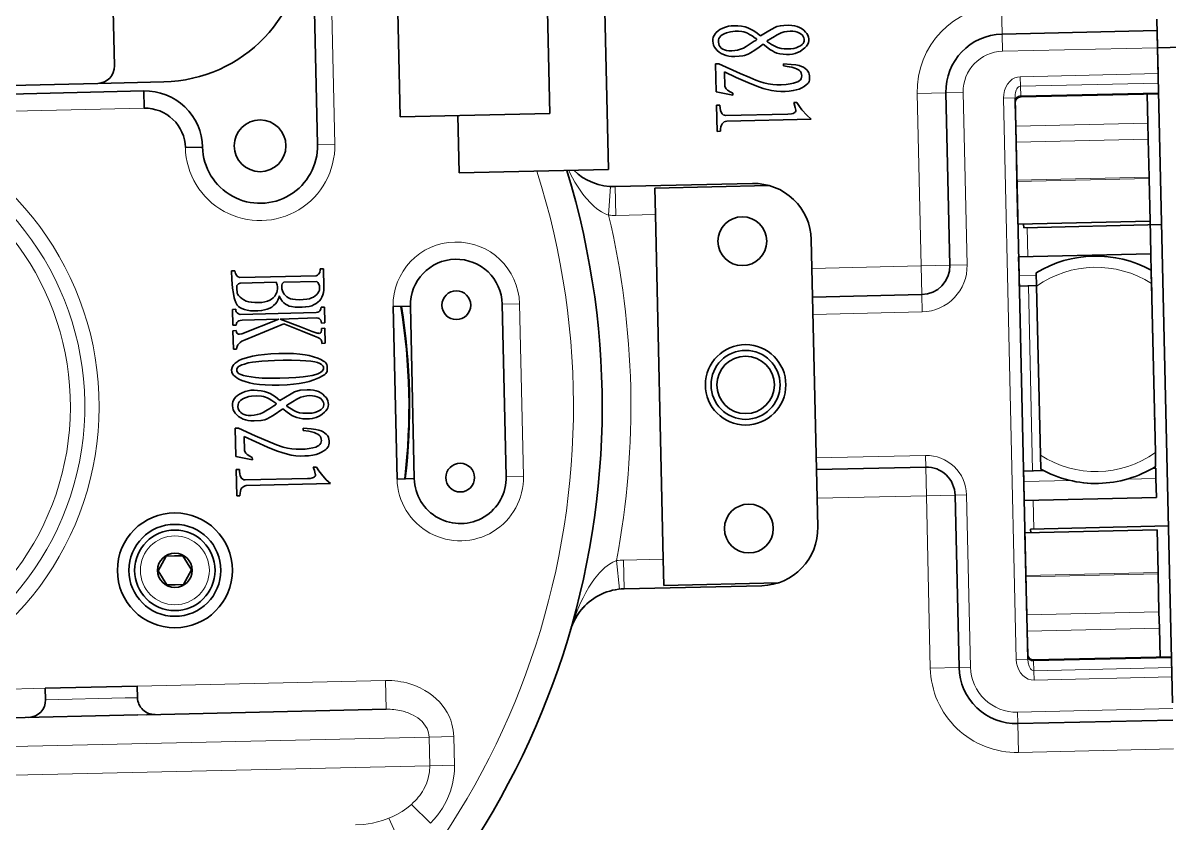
# Model space of a CAD drawing. Header units: inches. Extents: x 185496 to 352137, y 107182 to 179410.
# Drawn here: x 235864.2 to 236063.6, y 166634 to 166773.2 of the extents above; entities that cross this region are included whole.
import ezdxf

# ---------------------------------------------------------------- set-up
doc = ezdxf.new("R2010")
doc.units = ezdxf.units.IN
doc.header["$MEASUREMENT"] = 0
doc.linetypes.add('DASH', pattern=[0.35, 0.25, -0.1])

# ---------------------------------------------------------------- blocks, each defined once
blk = doc.blocks.new('机器人')
at = {"color": 7, "lineweight": 35, "ltscale": 0.25}
for p, q in [((-1813.54, 847.52), (-1813.54, 837.52)), ((-1804.54, 715.52), (-1794.54, 715.52))]:
    blk.add_line(p, q, dxfattribs=at)
at = {"color": 7, "lineweight": 35, "ltscale": 0.125}
blk.add_line((-1813.54, 837.52), (-1818.54, 837.52), dxfattribs=at)
at = {"color": 7, "lineweight": 35, "ltscale": 0.075}
for p, q in [((-1813.54, 837.52), (-1816.54, 837.52)), ((-1772.65, 812.52), (-1772.65, 815.52)), ((-1771.54, 706.52), (-1771.54, 703.52)), ((-1741.54, 706.52), (-1741.54, 703.52)), ((-1800.04, 671.02), (-1800.04, 668.02)), ((-1807.04, 661.02), (-1810.04, 661.02))]:
    blk.add_line(p, q, dxfattribs=at)
at = {"color": 7, "lineweight": 35}
for p, q in [((-1816.54, 837.52), (-1816.54, 810.52)), ((-1813.54, 837.52), (-1699.54, 837.52)), ((-1805.54, 813.52), (-1805.54, 837.52)), ((-1782.77, 813.52), (-1782.77, 837.52)), ((-1730.32, 837.52), (-1730.32, 813.52)), ((-1707.55, 813.52), (-1707.55, 837.52)), ((-1696.54, 837.52), (-1696.54, 810.52)), ((-1783.39, 812.52), (-1783.39, 835.52)), ((-1777.73, 812.52), (-1777.73, 835.52)), ((-1772.53, 835.52), (-1743.14, 835.52)), ((-1735.35, 835.52), (-1735.35, 812.52)), ((-1729.7, 835.52), (-1729.7, 812.52)), ((-1743.14, 815.52), (-1772.53, 815.52)), ((-1805.39, 812.52), (-1714.84, 812.52)), ((-1776.54, 800.52), (-1806.54, 800.52)), ((-1706.54, 800.52), (-1736.54, 800.52)), ((-1781.54, 776.52), (-1731.54, 776.52)), ((-1791.54, 766.52), (-1791.54, 742.61)), ((-1721.54, 766.52), (-1721.54, 742.61)), ((-1786.54, 749.52), (-1726.54, 749.52)), ((-1901.54, 741.52), (-1794.54, 741.52)), ((-1901.54, 731.52), (-1804.54, 731.52)), ((-1741.54, 722.52), (-1771.54, 722.52)), ((-1771.54, 706.52), (-1741.54, 706.52)), ((-1888.54, 705.52), (-1804.54, 705.52)), ((-1741.54, 703.52), (-1771.54, 703.52)), ((-1701.54, 700.74), (-1701.54, 659.07)), ((-1881.54, 691.02), (-1800.04, 691.02)), ((-1810.04, 661.02), (-1810.04, 560.52)), ((-1701.54, 657.53), (-1701.54, 551.02)), ((-1835.04, 656.02), (-1814.54, 656.02)), ((-1811.54, 560.52), (-1811.54, 653.02))]:
    blk.add_line(p, q, dxfattribs=at)
at = {"color": 7, "lineweight": 35, "ltscale": 0.112296}
blk.add_line((-1809.05, 837.52), (-1813.54, 837.52), dxfattribs=at)
at = {"color": 7, "lineweight": 13}
for p, q in [((-1813.54, 837.52), (-1813.54, 810.52)), ((-1809.05, 813.52), (-1809.05, 837.52)), ((-1807.41, 837.52), (-1807.41, 813.52)), ((-1805.72, 813.52), (-1805.72, 837.52)), ((-1707.37, 837.52), (-1707.37, 813.52)), ((-1705.67, 813.52), (-1705.67, 837.52)), ((-1704.04, 837.52), (-1704.04, 813.52)), ((-1698.54, 810.52), (-1698.54, 837.52)), ((-1691.54, 810.52), (-1691.54, 837.52)), ((-1800.47, 812.52), (-1800.47, 835.52)), ((-1797.69, 835.52), (-1797.69, 812.52)), ((-1791.07, 812.52), (-1791.07, 835.52)), ((-1790.83, 835.52), (-1790.83, 812.52)), ((-1722.26, 812.52), (-1722.26, 835.52)), ((-1722.02, 835.52), (-1722.02, 812.52)), ((-1715.4, 812.52), (-1715.4, 835.52)), ((-1712.61, 835.52), (-1712.61, 812.52)), ((-1772.65, 814.1), (-1740.44, 814.1)), ((-1707.7, 810.52), (-1805.39, 810.52)), ((-1806.54, 803.52), (-1776.54, 803.52)), ((-1736.54, 802.52), (-1706.54, 802.52)), ((-1806.54, 795.52), (-1776.54, 795.52)), ((-1736.54, 795.52), (-1706.54, 795.52)), ((-1741.54, 725.52), (-1771.54, 725.52)), ((-1696.54, 554.32), (-1696.54, 708.08)), ((-1691.54, 551.02), (-1691.54, 708.08)), ((-1706.54, 657.52), (-1706.54, 700.74)), ((-1800.04, 694.02), (-1852.95, 694.02)), ((-1807.04, 613.87), (-1807.04, 661.02))]:
    blk.add_line(p, q, dxfattribs=at)
at = {"color": 7, "lineweight": 35, "ltscale": 0.12655}
for p, q in [((-1805.54, 835.52), (-1800.47, 835.52)), ((-1707.55, 835.52), (-1712.61, 835.52))]:
    blk.add_line(p, q, dxfattribs=at)
at = {"color": 7, "lineweight": 35, "ltscale": 0.069635}
for p, q in [((-1797.69, 835.52), (-1800.47, 835.52)), ((-1715.4, 835.52), (-1712.61, 835.52)), ((-1797.69, 812.52), (-1800.47, 812.52)), ((-1715.4, 812.52), (-1712.61, 812.52))]:
    blk.add_line(p, q, dxfattribs=at)
at = {"color": 7, "lineweight": 35, "ltscale": 0.165549}
for p, q in [((-1791.07, 835.52), (-1797.69, 835.52)), ((-1722.02, 835.52), (-1715.4, 835.52)), ((-1791.07, 812.52), (-1797.69, 812.52)), ((-1722.02, 812.52), (-1715.4, 812.52))]:
    blk.add_line(p, q, dxfattribs=at)
at = {"color": 7, "lineweight": 35, "ltscale": 0.006027}
for p, q in [((-1790.83, 835.52), (-1791.07, 835.52)), ((-1722.26, 835.52), (-1722.02, 835.52)), ((-1790.83, 812.52), (-1791.07, 812.52)), ((-1722.26, 812.52), (-1722.02, 812.52))]:
    blk.add_line(p, q, dxfattribs=at)
at = {"color": 7, "lineweight": 35, "ltscale": 0.18588}
for p, q in [((-1783.39, 835.52), (-1790.83, 835.52)), ((-1729.7, 835.52), (-1722.26, 835.52)), ((-1783.39, 812.52), (-1790.83, 812.52)), ((-1729.7, 812.52), (-1722.26, 812.52))]:
    blk.add_line(p, q, dxfattribs=at)
at = {"color": 7, "lineweight": 35, "ltscale": 0.148016}
blk.add_line((-1777.73, 835.52), (-1783.65, 835.52), dxfattribs=at)
at = {"color": 7, "lineweight": 35, "ltscale": 0.081982}
for p, q in [((-1774.45, 835.52), (-1777.73, 835.52)), ((-1738.63, 835.52), (-1735.35, 835.52)), ((-1774.45, 812.52), (-1777.73, 812.52)), ((-1738.63, 812.52), (-1735.35, 812.52))]:
    blk.add_line(p, q, dxfattribs=at)
at = {"color": 7, "lineweight": 35, "ltscale": 0.058194}
for p, q in [((-1774.86, 835.52), (-1772.53, 835.52)), ((-1772.53, 815.52), (-1774.86, 815.52))]:
    blk.add_line(p, q, dxfattribs=at)
at = {"color": 7, "lineweight": 35, "ltscale": 0.010281}
for p, q in [((-1774.04, 835.52), (-1774.45, 835.52)), ((-1739.05, 835.52), (-1738.63, 835.52)), ((-1774.04, 812.52), (-1774.45, 812.52)), ((-1739.05, 812.52), (-1738.63, 812.52))]:
    blk.add_line(p, q, dxfattribs=at)
at = {"color": 7, "lineweight": 35, "ltscale": 0.034818}
for p, q in [((-1772.65, 835.52), (-1774.04, 835.52)), ((-1740.44, 835.52), (-1739.05, 835.52)), ((-1772.65, 812.52), (-1774.04, 812.52)), ((-1740.44, 812.52), (-1739.05, 812.52))]:
    blk.add_line(p, q, dxfattribs=at)
at = {"color": 7, "lineweight": 35, "ltscale": 0.035178}
blk.add_line((-1772.65, 835.52), (-1771.24, 835.52), dxfattribs=at)
at = {"color": 7, "lineweight": 35, "ltscale": 0.022607}
blk.add_line((-1770.34, 835.52), (-1771.24, 835.52), dxfattribs=at)
at = {"color": 7, "lineweight": 35, "ltscale": 0.003229}
blk.add_line((-1764.04, 835.52), (-1763.91, 835.52), dxfattribs=at)
at = {"color": 7, "lineweight": 35, "ltscale": 0.003226}
blk.add_line((-1749.05, 835.52), (-1748.92, 835.52), dxfattribs=at)
at = {"color": 7, "lineweight": 35, "ltscale": 0.060031}
for p, q in [((-1743.14, 835.52), (-1740.74, 835.52)), ((-1740.74, 815.52), (-1743.14, 815.52))]:
    blk.add_line(p, q, dxfattribs=at)
at = {"color": 7, "lineweight": 35, "ltscale": 0.000570679}
for p, q in [((-1740.74, 835.52), (-1740.71, 835.52)), ((-1740.74, 815.52), (-1740.71, 815.52))]:
    blk.add_line(p, q, dxfattribs=at)
at = {"color": 7, "lineweight": 35, "ltscale": 3.66211e-05}
for p, q in [((-1740.71, 835.52), (-1740.71, 835.52)), ((-1740.71, 815.52), (-1740.71, 815.52))]:
    blk.add_line(p, q, dxfattribs=at)
at = {"color": 7, "lineweight": 35, "ltscale": 0.012074}
blk.add_line((-1740.44, 835.52), (-1740.44, 835.04), dxfattribs=at)
at = {"color": 7, "lineweight": 13, "ltscale": 0.125613}
blk.add_line((-1738.63, 835.52), (-1738.63, 830.5), dxfattribs=at)
at = {"color": 7, "lineweight": 13, "ltscale": 0.200612}
blk.add_line((-1738.63, 820.55), (-1738.63, 812.52), dxfattribs=at)
at = {"color": 7, "lineweight": 35, "ltscale": 0.087073}
blk.add_line((-1740.44, 816), (-1740.44, 812.52), dxfattribs=at)
at = {"color": 7, "lineweight": 13, "ltscale": 0.125967}
blk.add_line((-1782.77, 814.1), (-1777.73, 814.1), dxfattribs=at)
at = {"color": 7, "lineweight": 13, "ltscale": 0.075}
for p, q in [((-1774.45, 812.52), (-1774.45, 815.52)), ((-1813.54, 810.52), (-1816.54, 810.52)), ((-1806.54, 800.52), (-1806.54, 803.52)), ((-1776.54, 800.52), (-1776.54, 803.52)), ((-1771.54, 795.52), (-1768.54, 795.52)), ((-1771.54, 722.52), (-1771.54, 725.52)), ((-1741.54, 722.52), (-1741.54, 725.52)), ((-1800.04, 691.02), (-1800.04, 694.02))]:
    blk.add_line(p, q, dxfattribs=at)
at = {"color": 7, "lineweight": 13, "ltscale": 0.125964}
blk.add_line((-1735.35, 814.1), (-1730.32, 814.1), dxfattribs=at)
at = {"color": 7, "lineweight": 13, "ltscale": 0.040958}
for p, q in [((-1807.41, 813.52), (-1809.05, 813.52)), ((-1705.67, 813.52), (-1704.04, 813.52))]:
    blk.add_line(p, q, dxfattribs=at)
at = {"color": 7, "lineweight": 13, "ltscale": 0.042429}
for p, q in [((-1807.41, 813.52), (-1805.72, 813.52)), ((-1707.37, 813.52), (-1705.67, 813.52))]:
    blk.add_line(p, q, dxfattribs=at)
at = {"color": 7, "lineweight": 13, "ltscale": 0.004523}
for p, q in [((-1805.54, 813.52), (-1805.72, 813.52)), ((-1707.37, 813.52), (-1707.55, 813.52))]:
    blk.add_line(p, q, dxfattribs=at)
at = {"color": 7, "lineweight": 13, "ltscale": 0.05}
for p, q in [((-1805.39, 810.52), (-1805.39, 812.52)), ((-1707.7, 812.52), (-1707.7, 810.52)), ((-1698.54, 810.52), (-1696.54, 810.52)), ((-1736.54, 802.52), (-1736.54, 800.52)), ((-1706.54, 802.52), (-1706.54, 800.52)), ((-1741.54, 795.52), (-1743.54, 795.52))]:
    blk.add_line(p, q, dxfattribs=at)
at = {"color": 7, "lineweight": 35, "ltscale": 0.101584}
for p, q in [((-1804.54, 812.52), (-1800.47, 812.52)), ((-1708.55, 812.52), (-1712.61, 812.52))]:
    blk.add_line(p, q, dxfattribs=at)
at = {"color": 7, "lineweight": 35, "ltscale": 0.015457}
for p, q in [((-1783.39, 813.52), (-1782.77, 813.52)), ((-1730.32, 813.52), (-1729.7, 813.52))]:
    blk.add_line(p, q, dxfattribs=at)
at = {"color": 7, "lineweight": 35, "ltscale": 0.124988}
blk.add_line((-1712.7, 812.52), (-1707.7, 812.52), dxfattribs=at)
at = {"color": 7, "lineweight": 13, "ltscale": 0.125}
for p, q in [((-1821.54, 810.52), (-1816.54, 810.52)), ((-1696.54, 810.52), (-1691.54, 810.52)), ((-1806.54, 800.52), (-1806.54, 795.52)), ((-1776.54, 795.52), (-1776.54, 800.52)), ((-1736.54, 795.52), (-1736.54, 800.52)), ((-1706.54, 795.52), (-1706.54, 800.52)), ((-1776.54, 795.52), (-1771.54, 795.52)), ((-1736.54, 795.52), (-1741.54, 795.52)), ((-1786.6, 741.37), (-1791.58, 741.79)), ((-1786.54, 742.61), (-1791.54, 742.61)), ((-1726.54, 742.61), (-1721.54, 742.61)), ((-1726.49, 741.37), (-1721.51, 741.79)), ((-1696.54, 712.38), (-1691.54, 712.38)), ((-1696.54, 708.08), (-1691.54, 708.08)), ((-1701.54, 700.74), (-1706.54, 700.74))]:
    blk.add_line(p, q, dxfattribs=at)
at = {"color": 7, "lineweight": 13, "ltscale": 0.475002}
for p, q in [((-1776.54, 795.52), (-1776.54, 776.52)), ((-1768.54, 795.52), (-1768.54, 776.52)), ((-1736.54, 776.52), (-1736.54, 795.52)), ((-1706.54, 622.52), (-1706.54, 641.52))]:
    blk.add_line(p, q, dxfattribs=at)
at = {"color": 7, "lineweight": 35, "ltscale": 0.475}
blk.add_line((-1771.54, 776.52), (-1771.54, 795.52), dxfattribs=at)
at = {"color": 7, "lineweight": 13, "ltscale": 0.475}
blk.add_line((-1743.54, 776.52), (-1743.54, 795.52), dxfattribs=at)
at = {"color": 7, "lineweight": 35, "ltscale": 0.475002}
blk.add_line((-1741.54, 795.52), (-1741.54, 776.52), dxfattribs=at)
at = {"color": 7, "lineweight": 35, "ltscale": 0.366667}
for p, q in [((-1802.5, 776.95), (-1802.5, 762.28)), ((-1802.5, 776.95), (-1802.5, 762.28)), ((-1741, 691.95), (-1741, 677.28))]:
    blk.add_line(p, q, dxfattribs=at)
at = {"color": 7, "lineweight": 35, "ltscale": 0.014285}
for p, q in [((-1805.44, 774), (-1805.44, 774.57)), ((-1812.51, 760.57), (-1812.51, 761.14)), ((-1805.31, 760.57), (-1805.31, 761.14)), ((-1800.74, 761.14), (-1800.74, 760.57)), ((-1800.74, 761.14), (-1800.74, 760.57)), ((-1778.39, 691), (-1778.39, 691.57)), ((-1771.71, 691), (-1771.71, 691.57)), ((-1768.97, 691.57), (-1768.97, 691)), ((-1768.97, 691.57), (-1768.97, 691)), ((-1768.05, 691), (-1768.05, 691.57)), ((-1765.44, 691.57), (-1765.44, 691)), ((-1765.44, 691.57), (-1765.44, 691)), ((-1743.94, 689), (-1743.94, 689.57)), ((-1778.39, 675.57), (-1778.39, 676.14)), ((-1771.71, 675.57), (-1771.71, 676.14)), ((-1768.97, 676.14), (-1768.97, 675.57)), ((-1768.97, 676.14), (-1768.97, 675.57)), ((-1767.99, 675.57), (-1767.99, 676.14)), ((-1764.79, 676.14), (-1764.79, 675.57)), ((-1764.79, 676.14), (-1764.79, 675.57)), ((-1751.01, 675.57), (-1751.01, 676.14)), ((-1743.81, 675.57), (-1743.81, 676.14)), ((-1739.24, 676.14), (-1739.24, 675.57)), ((-1739.24, 676.14), (-1739.24, 675.57))]:
    blk.add_line(p, q, dxfattribs=at)
at = {"color": 7, "lineweight": 35, "ltscale": 0.009787}
for p, q in [((-1811.86, 772.38), (-1812.25, 772.38)), ((-1750.36, 687.38), (-1750.75, 687.38))]:
    blk.add_line(p, q, dxfattribs=at)
at = {"color": 7, "lineweight": 35, "ltscale": 0.271429}
for p, q in [((-1803.48, 762.09), (-1803.48, 772.95)), ((-1741.98, 677.09), (-1741.98, 687.95))]:
    blk.add_line(p, q, dxfattribs=at)
at = {"color": 7, "lineweight": 35, "ltscale": 0.496477}
for p, q in [((-1791.13, 769.38), (-1791.13, 749.52)), ((-1721.96, 749.52), (-1721.96, 769.38))]:
    blk.add_line(p, q, dxfattribs=at)
at = {"color": 7, "lineweight": 35, "ltscale": 0.063669}
for p, q in [((-1811.07, 762.09), (-1808.53, 762.09)), ((-1811.07, 762.09), (-1808.53, 762.09)), ((-1749.57, 677.09), (-1747.03, 677.09))]:
    blk.add_line(p, q, dxfattribs=at)
at = {"color": 7, "lineweight": 35, "ltscale": 0.073269}
for p, q in [((-1806.96, 763.43), (-1807.61, 760.57)), ((-1806.96, 763.43), (-1807.61, 760.57)), ((-1745.46, 678.43), (-1746.11, 675.57))]:
    blk.add_line(p, q, dxfattribs=at)
at = {"color": 7, "lineweight": 35, "ltscale": 0.00979}
for p, q in [((-1807.35, 763.43), (-1806.96, 763.43)), ((-1807.35, 763.43), (-1806.96, 763.43)), ((-1745.85, 678.43), (-1745.46, 678.43)), ((-1745.85, 678.43), (-1745.46, 678.43))]:
    blk.add_line(p, q, dxfattribs=at)
at = {"color": 7, "lineweight": 35, "ltscale": 0.1224}
for p, q in [((-1807.61, 760.57), (-1812.51, 760.57)), ((-1746.11, 675.57), (-1751.01, 675.57))]:
    blk.add_line(p, q, dxfattribs=at)
at = {"color": 7, "lineweight": 35, "ltscale": 0.1142}
for p, q in [((-1800.74, 760.57), (-1805.31, 760.57)), ((-1739.24, 675.57), (-1743.81, 675.57))]:
    blk.add_line(p, q, dxfattribs=at)
at = {"color": 7, "lineweight": 35, "ltscale": 0.114563}
for p, q in [((-1786.54, 749.52), (-1791.13, 749.52)), ((-1721.96, 749.52), (-1726.54, 749.52))]:
    blk.add_line(p, q, dxfattribs=at)
at = {"color": 7, "lineweight": 13, "ltscale": 0.172728}
for p, q in [((-1786.54, 749.52), (-1786.54, 742.61)), ((-1726.54, 742.61), (-1726.54, 749.52))]:
    blk.add_line(p, q, dxfattribs=at)
at = {"color": 7, "lineweight": 35, "ltscale": 0.325}
for p, q in [((-1794.54, 728.52), (-1794.54, 741.52)), ((-1804.54, 718.52), (-1804.54, 731.52)), ((-1794.54, 715.52), (-1794.54, 728.52)), ((-1804.54, 705.52), (-1804.54, 718.52))]:
    blk.add_line(p, q, dxfattribs=at)
at = {"color": 7, "lineweight": 35, "ltscale": 0.001017}
blk.add_line((-1714.58, 733.08), (-1714.54, 733.07), dxfattribs=at)
blk.add_line((-1714.58, 733.08), (-1714.54, 733.07), dxfattribs=at)
at = {"color": 7, "lineweight": 35, "ltscale": 0.00062353}
blk.add_line((-1714.57, 733.08), (-1714.54, 733.07), dxfattribs=at)
at = {"color": 7, "lineweight": 35, "ltscale": 0.000530866}
blk.add_line((-1714.54, 733.07), (-1714.56, 733.08), dxfattribs=at)
at = {"color": 7, "lineweight": 13, "ltscale": 0.10762}
for p, q in [((-1696.54, 708.08), (-1696.54, 712.38)), ((-1691.54, 708.08), (-1691.54, 712.38))]:
    blk.add_line(p, q, dxfattribs=at)
at = {"color": 7, "lineweight": 13, "ltscale": 0.115542}
blk.add_line((-1684.89, 704.75), (-1681.56, 707.96), dxfattribs=at)
at = {"color": 7, "lineweight": 13, "ltscale": 0.121716}
blk.add_line((-1682.58, 700.76), (-1678.1, 702.66), dxfattribs=at)
at = {"color": 7, "lineweight": 35, "ltscale": 0.07998}
blk.add_line((-1778.39, 691.57), (-1775.19, 691.57), dxfattribs=at)
at = {"color": 7, "lineweight": 35, "ltscale": 0.330952}
blk.add_line((-1777.22, 677), (-1777.22, 690.24), dxfattribs=at)
at = {"color": 7, "lineweight": 35, "ltscale": 0.142857}
blk.add_line((-1776.24, 690.33), (-1776.24, 684.62), dxfattribs=at)
at = {"color": 7, "lineweight": 35, "ltscale": 0.068518}
for p, q in [((-1771.71, 691.57), (-1768.97, 691.57)), ((-1768.97, 675.57), (-1771.71, 675.57))]:
    blk.add_line(p, q, dxfattribs=at)
at = {"color": 7, "lineweight": 35, "ltscale": 0.330951}
blk.add_line((-1770.8, 676.9), (-1770.8, 690.14), dxfattribs=at)
at = {"color": 7, "lineweight": 35, "ltscale": 0.157152}
blk.add_line((-1769.88, 690.14), (-1769.81, 683.85), dxfattribs=at)
at = {"color": 7, "lineweight": 35, "ltscale": 0.065256}
blk.add_line((-1768.05, 691.57), (-1765.44, 691.57), dxfattribs=at)
at = {"color": 7, "lineweight": 35, "ltscale": 0.181205}
blk.add_line((-1768.97, 684.43), (-1766.36, 677.66), dxfattribs=at)
at = {"color": 7, "lineweight": 35, "ltscale": 0.157143}
blk.add_line((-1776.24, 683.28), (-1776.24, 677), dxfattribs=at)
at = {"color": 7, "lineweight": 35, "ltscale": 0.159523}
blk.add_line((-1769.81, 683.57), (-1769.81, 677.19), dxfattribs=at)
blk.add_line((-1769.81, 683.57), (-1769.81, 677.19), dxfattribs=at)
at = {"color": 7, "lineweight": 35, "ltscale": 0.172776}
blk.add_line((-1767.4, 677.09), (-1769.81, 683.57), dxfattribs=at)
at = {"color": 7, "lineweight": 35, "ltscale": 0.079895}
blk.add_line((-1764.79, 675.57), (-1767.99, 675.57), dxfattribs=at)
at = {"color": 7, "lineweight": 35, "ltscale": 0.072169}
for p, q in [((-1726.54, 667.41), (-1729.04, 665.96)), ((-1724.04, 665.96), (-1726.54, 667.41)), ((-1729.04, 663.08), (-1726.54, 661.63)), ((-1726.54, 661.63), (-1724.04, 663.08))]:
    blk.add_line(p, q, dxfattribs=at)
at = {"color": 7, "lineweight": 35, "ltscale": 0.2875}
blk.add_line((-1811.54, 653.02), (-1811.54, 664.52), dxfattribs=at)
at = {"color": 7, "lineweight": 35, "ltscale": 0.036066}
for p, q in [((-1729.04, 665.96), (-1729.04, 664.52)), ((-1724.04, 664.52), (-1724.04, 665.96))]:
    blk.add_line(p, q, dxfattribs=at)
at = {"color": 7, "lineweight": 35, "ltscale": 0.036102}
for p, q in [((-1729.04, 664.52), (-1729.04, 663.08)), ((-1724.04, 663.08), (-1724.04, 664.52))]:
    blk.add_line(p, q, dxfattribs=at)
at = {"color": 7, "lineweight": 13, "ltscale": 0.038358}
blk.add_line((-1701.54, 657.53), (-1701.54, 659.07), dxfattribs=at)
at = {"color": 7, "lineweight": 35, "ltscale": 0.05}
for p, q in [((-1706.54, 657.52), (-1704.54, 657.52)), ((-1706.54, 641.52), (-1704.54, 641.52))]:
    blk.add_line(p, q, dxfattribs=at)
at = {"color": 7, "lineweight": 35, "ltscale": 0.4}
blk.add_line((-1706.54, 657.52), (-1706.54, 641.52), dxfattribs=at)
at = {"color": 7, "lineweight": 13, "ltscale": 0.026407}
blk.add_line((-1704.54, 656.46), (-1704.54, 657.52), dxfattribs=at)
at = {"color": 7, "lineweight": 13, "ltscale": 0.027896}
blk.add_line((-1704.54, 655.35), (-1704.54, 656.46), dxfattribs=at)
at = {"color": 7, "lineweight": 13, "ltscale": 0.345697}
blk.add_line((-1704.54, 641.52), (-1704.54, 655.35), dxfattribs=at)
at = {"color": 7, "lineweight": 13}
for points in [[(-1805.39, 810.52), (-1806.04, 810.57), (-1806.69, 810.72), (-1807.31, 810.97), (-1807.82, 811.28), (-1808.26, 811.66), (-1808.63, 812.12), (-1808.86, 812.57), (-1809, 813.04), (-1809.05, 813.52)], [(-1807.41, 813.52), (-1807.38, 813.35), (-1807.3, 813.18), (-1807.13, 813.01), (-1806.93, 812.87), (-1806.7, 812.76), (-1806.34, 812.64), (-1805.97, 812.56), (-1805.39, 812.52)], [(-1704.04, 813.52), (-1704.09, 813.01), (-1704.25, 812.51), (-1704.51, 812.05), (-1704.89, 811.6), (-1705.35, 811.22), (-1705.87, 810.92), (-1706.46, 810.7), (-1707.08, 810.56), (-1707.7, 810.52)], [(-1707.7, 812.52), (-1707.07, 812.57), (-1706.46, 812.73), (-1706.23, 812.83), (-1706.02, 812.96), (-1705.84, 813.12), (-1705.72, 813.32), (-1705.67, 813.52)], [(-1786.6, 741.37), (-1786.86, 740.75), (-1787.19, 740.14), (-1787.77, 739.34), (-1788.2, 738.84), (-1788.67, 738.36), (-1789.7, 737.47)], [(-1726.49, 741.37), (-1726.23, 740.75), (-1725.9, 740.14), (-1725.32, 739.34), (-1724.88, 738.84), (-1724.41, 738.36), (-1723.39, 737.47)], [(-1789.7, 737.47), (-1790.36, 736.97), (-1791.04, 736.51), (-1792.47, 735.64), (-1794, 734.85), (-1794.54, 734.6)], [(-1723.39, 737.47), (-1722.68, 736.94), (-1721.95, 736.44), (-1721.07, 735.9), (-1720.17, 735.4), (-1719.28, 734.95), (-1717.92, 734.32), (-1716.52, 733.76), (-1714.58, 733.08)], [(-1696.54, 712.38), (-1697.62, 712.31), (-1698.68, 712.11), (-1699.38, 711.9), (-1700.07, 711.64), (-1700.73, 711.31), (-1701.38, 710.93), (-1702.01, 710.49), (-1702.61, 710), (-1703.18, 709.46), (-1703.71, 708.87), (-1704.21, 708.22), (-1704.67, 707.54), (-1705.14, 706.7), (-1705.54, 705.82), (-1705.88, 704.92)], [(-1685.38, 710.84), (-1686.2, 711.24), (-1687.04, 711.58), (-1688.31, 711.97), (-1689.61, 712.24), (-1690.49, 712.34), (-1691.54, 712.38)], [(-1681.56, 707.96), (-1682.25, 708.63), (-1682.98, 709.26), (-1684.14, 710.11), (-1685.38, 710.84)], [(-1696.54, 708.08), (-1696.92, 708.05), (-1697.3, 707.99), (-1697.67, 707.89), (-1698.02, 707.75), (-1698.46, 707.52), (-1698.87, 707.23), (-1699.25, 706.91), (-1699.6, 706.56), (-1699.91, 706.18), (-1700.43, 705.37)], [(-1687.44, 706.92), (-1688.4, 707.41), (-1689.41, 707.77), (-1690.47, 708), (-1691.54, 708.08)], [(-1682.58, 700.76), (-1682.87, 701.47), (-1683.19, 702.17), (-1683.69, 703.08), (-1684.25, 703.94), (-1684.89, 704.75)], [(-1681.54, 694.9), (-1681.61, 696.39), (-1681.8, 697.88), (-1681.98, 698.75), (-1682.2, 699.62), (-1682.58, 700.76)]]:
    blk.add_lwpolyline(points, dxfattribs=at)
at = {"color": 7, "lineweight": 35}
for points in [[(-1815.73, 768.95), (-1815.08, 769.7), (-1814.78, 770.09), (-1814.51, 770.5), (-1814.31, 770.86), (-1814.13, 771.29), (-1813.99, 771.81), (-1813.9, 772.35), (-1813.85, 772.97), (-1813.84, 773.47), (-1813.88, 773.98), (-1813.98, 774.44), (-1814.13, 774.89), (-1814.33, 775.32), (-1814.59, 775.71), (-1814.94, 776.15), (-1815.21, 776.44), (-1815.58, 776.71), (-1815.84, 776.82), (-1816.14, 776.86), (-1816.45, 776.86), (-1816.79, 776.81), (-1817.12, 776.71), (-1817.41, 776.55), (-1817.67, 776.35), (-1817.99, 776.03), (-1818.28, 775.67), (-1818.51, 775.29), (-1818.68, 774.89), (-1818.81, 774.45), (-1818.89, 773.99), (-1818.93, 773.36), (-1818.91, 772.6), (-1818.86, 772), (-1818.74, 771.4), (-1818.59, 771.02), (-1818.03, 769.96), (-1817.17, 768.47)], [(-1816.41, 776.09), (-1816.66, 776.04), (-1816.9, 775.94), (-1817.13, 775.78), (-1817.32, 775.57), (-1817.52, 775.27), (-1817.68, 774.94), (-1817.81, 774.53), (-1817.87, 774.11), (-1817.89, 773.68), (-1817.86, 773.14), (-1817.78, 772.61), (-1817.64, 772.11), (-1817.32, 771.37), (-1816.86, 770.61), (-1816.58, 770.13), (-1816.48, 769.93), (-1816.34, 769.69), (-1816.29, 769.64), (-1816.26, 769.62), (-1816.2, 769.61), (-1816.19, 769.62)], [(-1816.19, 769.62), (-1816.16, 769.64), (-1816.1, 769.7), (-1816.01, 769.84), (-1815.65, 770.4), (-1815.34, 770.92), (-1815.1, 771.4), (-1814.93, 772.03), (-1814.86, 772.58), (-1814.82, 773.24), (-1814.83, 773.73), (-1814.88, 774.23), (-1814.99, 774.68), (-1815.16, 775.12), (-1815.32, 775.43), (-1815.51, 775.68), (-1815.69, 775.87), (-1815.89, 775.99), (-1816.11, 776.07), (-1816.41, 776.09)], [(-1811.07, 762.09), (-1810.06, 764.09), (-1809.11, 766.11), (-1808.43, 767.67), (-1808.03, 768.75), (-1807.63, 770.22), (-1807.5, 771.03), (-1807.43, 771.8), (-1807.42, 772.57), (-1807.45, 773.24), (-1807.54, 773.98), (-1807.64, 774.49), (-1807.78, 775), (-1807.98, 775.47), (-1808.23, 775.91), (-1808.46, 776.25), (-1808.71, 776.53), (-1808.85, 776.65), (-1809.06, 776.77), (-1809.29, 776.83), (-1809.6, 776.87), (-1810.02, 776.87), (-1810.32, 776.82), (-1810.59, 776.74), (-1810.85, 776.6), (-1811.08, 776.41), (-1811.33, 776.13), (-1811.55, 775.83), (-1811.72, 775.48), (-1811.85, 775.08), (-1811.98, 774.53), (-1812.11, 773.72), (-1812.25, 772.38)], [(-1802.5, 776.95), (-1803.2, 776.22), (-1804.16, 775.4), (-1804.77, 774.97), (-1805.44, 774.57)], [(-1811.86, 772.38), (-1811.71, 773.36), (-1811.59, 773.84), (-1811.44, 774.31), (-1811.31, 774.63), (-1811.12, 774.97), (-1810.99, 775.13), (-1810.8, 775.31), (-1810.57, 775.43), (-1810.31, 775.5), (-1810.05, 775.52), (-1809.81, 775.49), (-1809.57, 775.4), (-1809.37, 775.25), (-1809.19, 775.06), (-1809.06, 774.83), (-1808.96, 774.58), (-1808.81, 774.06), (-1808.7, 773.46), (-1808.63, 772.75), (-1808.59, 771.87), (-1808.61, 771.15), (-1808.69, 770.43), (-1808.83, 769.64), (-1809.02, 768.86), (-1809.26, 768.15), (-1809.52, 767.5), (-1809.97, 766.46), (-1810.73, 764.8), (-1812.51, 761.14)], [(-1803.48, 772.95), (-1803.52, 773.57), (-1803.58, 773.85), (-1803.64, 774.03), (-1803.73, 774.17), (-1803.84, 774.27), (-1803.99, 774.33), (-1804.15, 774.33), (-1804.59, 774.26), (-1805.44, 774)], [(-1803.48, 772.95), (-1803.52, 773.57), (-1803.58, 773.85), (-1803.64, 774.03), (-1803.73, 774.17), (-1803.84, 774.27), (-1803.99, 774.33), (-1804.15, 774.33)], [(-1817.17, 768.47), (-1817.84, 767.68), (-1818.15, 767.26), (-1818.41, 766.81), (-1818.63, 766.34), (-1818.79, 765.84), (-1818.94, 765.22), (-1819.03, 764.6), (-1819.06, 764.03), (-1819.05, 763.46), (-1818.98, 762.96), (-1818.85, 762.46), (-1818.67, 761.96), (-1818.43, 761.47), (-1818.22, 761.13), (-1817.97, 760.82), (-1817.72, 760.6), (-1817.43, 760.41), (-1817.14, 760.28), (-1816.82, 760.21), (-1816.46, 760.19), (-1816.1, 760.22), (-1815.75, 760.31), (-1815.41, 760.46), (-1815.09, 760.67), (-1814.81, 760.91), (-1814.54, 761.22), (-1814.27, 761.61), (-1814.07, 762), (-1813.91, 762.42), (-1813.79, 762.88), (-1813.73, 763.35), (-1813.71, 763.94), (-1813.73, 764.7), (-1813.79, 765.32), (-1813.84, 765.63), (-1814.06, 766.29), (-1814.27, 766.67), (-1814.72, 767.43), (-1815.25, 768.24), (-1815.73, 768.95)], [(-1816.65, 767.81), (-1816.68, 767.79), (-1816.74, 767.72), (-1816.83, 767.58), (-1817.2, 767.03), (-1817.49, 766.57), (-1817.68, 766.24), (-1817.82, 765.96), (-1817.95, 765.6), (-1818.01, 765.24), (-1818.07, 764.66), (-1818.08, 764.08), (-1818.03, 763.32), (-1817.85, 762.59), (-1817.7, 762.21), (-1817.51, 761.84), (-1817.34, 761.61), (-1817.14, 761.41), (-1816.91, 761.26), (-1816.67, 761.17), (-1816.42, 761.14), (-1816.24, 761.14)], [(-1816.24, 761.14), (-1815.95, 761.19), (-1815.67, 761.29), (-1815.42, 761.44), (-1815.21, 761.63), (-1815.02, 761.89), (-1814.88, 762.17), (-1814.77, 762.53), (-1814.71, 762.9), (-1814.69, 763.43), (-1814.72, 763.95), (-1814.8, 764.46), (-1814.94, 764.96), (-1815.14, 765.47), (-1815.38, 765.95), (-1815.83, 766.68), (-1816.27, 767.38), (-1816.42, 767.65), (-1816.51, 767.76), (-1816.57, 767.8), (-1816.6, 767.81), (-1816.65, 767.81)], [(-1807.35, 763.43), (-1807.58, 762.99), (-1807.89, 762.54), (-1808.12, 762.31), (-1808.53, 762.09)], [(-1805.31, 761.14), (-1804.76, 761.17), (-1804.34, 761.25), (-1803.96, 761.4), (-1803.77, 761.54), (-1803.62, 761.71), (-1803.52, 761.91), (-1803.48, 762.09)], [(-1805.31, 761.14), (-1804.76, 761.17), (-1804.34, 761.25), (-1803.96, 761.4), (-1803.77, 761.54), (-1803.62, 761.71), (-1803.52, 761.91), (-1803.48, 762.09)], [(-1802.5, 762.28), (-1802.45, 762.06), (-1802.37, 761.84), (-1802.23, 761.64), (-1802.04, 761.46), (-1801.82, 761.33), (-1801.53, 761.23), (-1801.19, 761.16), (-1800.74, 761.14)], [(-1802.5, 762.28), (-1802.45, 762.06), (-1802.37, 761.84), (-1802.23, 761.64), (-1802.04, 761.46), (-1801.82, 761.33), (-1801.53, 761.23), (-1801.19, 761.16), (-1800.74, 761.14)], [(-1718.44, 735.37), (-1717.8, 734.82), (-1717.13, 734.33), (-1716.06, 733.69), (-1715.03, 733.24)], [(-1718.37, 735.31), (-1717.76, 734.78), (-1717.12, 734.31), (-1716.06, 733.69), (-1715.03, 733.24)], [(-1741, 691.95), (-1741.7, 691.22), (-1742.66, 690.4), (-1743.27, 689.97), (-1743.94, 689.57)], [(-1777.22, 690.24), (-1777.33, 690.52), (-1777.46, 690.69), (-1777.76, 690.89), (-1777.87, 690.93), (-1778.14, 690.98), (-1778.39, 691)], [(-1776.24, 684.62), (-1776.08, 684.43), (-1775.93, 684.34), (-1775.71, 684.27), (-1775.4, 684.24), (-1775.08, 684.25), (-1774.75, 684.32), (-1774.45, 684.45), (-1774.13, 684.64), (-1773.85, 684.88), (-1773.64, 685.1), (-1773.48, 685.36), (-1773.33, 685.72), (-1773.23, 686.1), (-1773.15, 686.59), (-1773.11, 687.25), (-1773.12, 687.91), (-1773.17, 688.52), (-1773.25, 688.99), (-1773.37, 689.39), (-1773.52, 689.72), (-1773.71, 690.03), (-1773.94, 690.29), (-1774.21, 690.51), (-1774.45, 690.66), (-1774.72, 690.76), (-1775.1, 690.81)], [(-1775.1, 690.81), (-1775.43, 690.78), (-1775.84, 690.65), (-1776.05, 690.51), (-1776.24, 690.33)], [(-1773.89, 683.76), (-1773.39, 683.96), (-1772.94, 684.25), (-1772.64, 684.51), (-1772.38, 684.81), (-1772.19, 685.13), (-1772.06, 685.46), (-1771.95, 685.86), (-1771.85, 686.47), (-1771.81, 687.06), (-1771.8, 687.71), (-1771.83, 688.31), (-1771.92, 688.9), (-1772.03, 689.36), (-1772.2, 689.8), (-1772.37, 690.15), (-1772.6, 690.47), (-1772.87, 690.76), (-1773.15, 691), (-1773.47, 691.19), (-1773.86, 691.36), (-1774.27, 691.47), (-1774.7, 691.55), (-1775.19, 691.57)], [(-1770.8, 690.14), (-1770.86, 690.41), (-1770.95, 690.61), (-1771.09, 690.78), (-1771.26, 690.9), (-1771.45, 690.97), (-1771.71, 691)], [(-1768.97, 691), (-1769.25, 690.97), (-1769.45, 690.9), (-1769.62, 690.78), (-1769.75, 690.62), (-1769.83, 690.43), (-1769.88, 690.14)], [(-1769.62, 690.78), (-1769.75, 690.62), (-1769.83, 690.43), (-1769.88, 690.14)], [(-1768.05, 691), (-1767.66, 690.96), (-1767.47, 690.91), (-1767.34, 690.83), (-1767.24, 690.72), (-1767.19, 690.58), (-1767.2, 690.42), (-1767.25, 690.21), (-1767.36, 689.88), (-1767.56, 689.36), (-1768.38, 687.31), (-1769.81, 683.85)], [(-1768.97, 684.43), (-1767.62, 687.61), (-1766.71, 689.76), (-1766.47, 690.32), (-1766.37, 690.53), (-1766.23, 690.71), (-1766.06, 690.85), (-1765.71, 690.97), (-1765.44, 691)], [(-1759.12, 689.47), (-1759.46, 690.33), (-1759.83, 691.08), (-1760.03, 691.38), (-1760.18, 691.55), (-1760.36, 691.7), (-1760.54, 691.77), (-1760.79, 691.83), (-1761.46, 691.83), (-1761.72, 691.77), (-1762.03, 691.61), (-1762.2, 691.43), (-1762.36, 691.21), (-1762.63, 690.74), (-1762.85, 690.23), (-1763.13, 689.5), (-1763.35, 688.75), (-1763.51, 688.01), (-1763.65, 687.1), (-1763.76, 686.02), (-1763.83, 684.8), (-1763.85, 683.47), (-1763.82, 682.07), (-1763.75, 680.95), (-1763.63, 679.83), (-1763.48, 678.85), (-1763.17, 677.57)], [(-1759.91, 689.16), (-1760.07, 689.83), (-1760.17, 690.15), (-1760.33, 690.52), (-1760.42, 690.7), (-1760.61, 690.93), (-1760.77, 691.07), (-1760.93, 691.16), (-1761.12, 691.19), (-1761.3, 691.17), (-1761.47, 691.1), (-1761.64, 690.97), (-1761.76, 690.84), (-1761.95, 690.53), (-1762.1, 690.15), (-1762.23, 689.7), (-1762.37, 689), (-1762.48, 688.15), (-1762.57, 687.15), (-1762.65, 685.65), (-1762.67, 684.18), (-1762.67, 682.69), (-1762.6, 680.5), (-1762.51, 679.4), (-1762.45, 678.85), (-1762.32, 678.09)], [(-1754.23, 683.95), (-1753.58, 684.7), (-1753.28, 685.09), (-1753.01, 685.5), (-1752.8, 685.89), (-1752.62, 686.32), (-1752.49, 686.84), (-1752.4, 687.36), (-1752.35, 688), (-1752.34, 688.51), (-1752.39, 689.01), (-1752.55, 689.69), (-1752.85, 690.33), (-1753.12, 690.74), (-1753.45, 691.16), (-1753.68, 691.4), (-1753.98, 691.65), (-1754.21, 691.78), (-1754.44, 691.84), (-1754.76, 691.87), (-1755.09, 691.84), (-1755.4, 691.78), (-1755.71, 691.66), (-1756, 691.49), (-1756.26, 691.26), (-1756.57, 690.94), (-1756.83, 690.59), (-1757.06, 690.19), (-1757.22, 689.78), (-1757.34, 689.32), (-1757.4, 688.85), (-1757.43, 688.26), (-1757.36, 687), (-1757.09, 686.01), (-1756.79, 685.43), (-1755.67, 683.47)], [(-1754.91, 691.09), (-1755.16, 691.04), (-1755.4, 690.94), (-1755.63, 690.77), (-1755.83, 690.57), (-1756.03, 690.27), (-1756.18, 689.95), (-1756.3, 689.56), (-1756.37, 689.15), (-1756.39, 688.64), (-1756.36, 688.14), (-1756.28, 687.61), (-1756.15, 687.13), (-1755.85, 686.42), (-1755.38, 685.63), (-1755.04, 685.05), (-1754.9, 684.78), (-1754.82, 684.66), (-1754.76, 684.62), (-1754.73, 684.61), (-1754.69, 684.62)], [(-1754.69, 684.62), (-1754.66, 684.64), (-1754.6, 684.7), (-1754.51, 684.84), (-1754.15, 685.4), (-1753.86, 685.87), (-1753.63, 686.33), (-1753.47, 686.84), (-1753.38, 687.37), (-1753.33, 688.02), (-1753.33, 688.7), (-1753.36, 689.05), (-1753.44, 689.5), (-1753.58, 689.93), (-1753.75, 690.3), (-1753.93, 690.58), (-1754.1, 690.79), (-1754.29, 690.94), (-1754.5, 691.04), (-1754.72, 691.09), (-1754.91, 691.09)], [(-1750.36, 687.38), (-1750.2, 688.36), (-1750.09, 688.84), (-1749.94, 689.31), (-1749.81, 689.63), (-1749.64, 689.94), (-1749.47, 690.16), (-1749.29, 690.31), (-1749.05, 690.44), (-1748.8, 690.51), (-1748.54, 690.52), (-1748.29, 690.48), (-1748.06, 690.39), (-1747.86, 690.25), (-1747.71, 690.07), (-1747.55, 689.8), (-1747.43, 689.5), (-1747.29, 688.99), (-1747.18, 688.34), (-1747.12, 687.68), (-1747.09, 686.89), (-1747.12, 686.1), (-1747.2, 685.35), (-1747.34, 684.6), (-1747.54, 683.82), (-1747.95, 682.68), (-1749.59, 679.04), (-1751.01, 676.14)], [(-1749.57, 677.09), (-1748.56, 679.09), (-1747.61, 681.11), (-1746.93, 682.67), (-1746.53, 683.75), (-1746.13, 685.22), (-1746, 686.03), (-1745.93, 686.8), (-1745.92, 687.57), (-1745.95, 688.24), (-1746.04, 688.98), (-1746.15, 689.53), (-1746.3, 690.02), (-1746.5, 690.5), (-1746.74, 690.93), (-1746.95, 691.24), (-1747.13, 691.45), (-1747.33, 691.63), (-1747.52, 691.75), (-1747.75, 691.82), (-1748.04, 691.87), (-1748.46, 691.87), (-1748.76, 691.84), (-1749.05, 691.76), (-1749.31, 691.63), (-1749.54, 691.44), (-1749.8, 691.17), (-1750.03, 690.86), (-1750.21, 690.5), (-1750.34, 690.12), (-1750.47, 689.57), (-1750.61, 688.76), (-1750.75, 687.38)], [(-1763.17, 677.57), (-1762.99, 677.03), (-1762.76, 676.5), (-1762.57, 676.17), (-1762.36, 675.85), (-1762.1, 675.57), (-1761.87, 675.4), (-1761.61, 675.27), (-1761.2, 675.19), (-1760.78, 675.24), (-1760.51, 675.34), (-1760.27, 675.5), (-1759.99, 675.76), (-1759.75, 676.07), (-1759.55, 676.4), (-1759.29, 676.93), (-1759.08, 677.49), (-1758.86, 678.25), (-1758.68, 679.02), (-1758.53, 679.98), (-1758.43, 680.95), (-1758.35, 682.19), (-1758.34, 683.42), (-1758.37, 684.8), (-1758.44, 685.88), (-1758.54, 686.87), (-1758.69, 687.85), (-1758.86, 688.61), (-1759.12, 689.47)], [(-1762.32, 678.09), (-1762.15, 677.42), (-1762.02, 676.98), (-1761.8, 676.5), (-1761.7, 676.34), (-1761.54, 676.19), (-1761.34, 676.1), (-1761.13, 676.07), (-1760.93, 676.1), (-1760.74, 676.18), (-1760.59, 676.31), (-1760.47, 676.48), (-1760.33, 676.78), (-1760.18, 677.2), (-1760.01, 677.81), (-1759.74, 679.28), (-1759.63, 680.48), (-1759.57, 681.97), (-1759.55, 683.55), (-1759.56, 685.08), (-1759.61, 686.35), (-1759.7, 687.62), (-1759.79, 688.4), (-1759.91, 689.16)], [(-1743.94, 689), (-1743.36, 689.19), (-1742.79, 689.31), (-1742.64, 689.33), (-1742.48, 689.33), (-1742.34, 689.27), (-1742.26, 689.2), (-1742.13, 689.01), (-1742.07, 688.82), (-1742, 688.44), (-1741.98, 687.95)], [(-1778.39, 675.57), (-1776.9, 675.59), (-1775.42, 675.68), (-1774.49, 675.79), (-1773.72, 675.92), (-1773.34, 676.02), (-1772.86, 676.18), (-1772.63, 676.29), (-1772.41, 676.42), (-1772.19, 676.62), (-1772.02, 676.86), (-1771.82, 677.23), (-1771.64, 677.68), (-1771.5, 678.15), (-1771.4, 678.72), (-1771.35, 679.3), (-1771.35, 679.96), (-1771.39, 680.62), (-1771.47, 681.12), (-1771.59, 681.61), (-1771.76, 682.05), (-1771.95, 682.41), (-1772.2, 682.75), (-1772.49, 683.05), (-1772.81, 683.3), (-1773.15, 683.51), (-1773.5, 683.66), (-1773.89, 683.76)], [(-1776.24, 677), (-1776.12, 676.72), (-1776.03, 676.58), (-1775.86, 676.45), (-1775.78, 676.43), (-1775.61, 676.42), (-1775.06, 676.43), (-1774.79, 676.43), (-1774.52, 676.46), (-1774.29, 676.55), (-1774.12, 676.66), (-1773.81, 676.93), (-1773.53, 677.25), (-1773.29, 677.6), (-1773.09, 678), (-1772.95, 678.43), (-1772.86, 678.88), (-1772.8, 679.46), (-1772.78, 680.12), (-1772.81, 680.69), (-1772.89, 681.25), (-1773, 681.68), (-1773.17, 682.09), (-1773.35, 682.41), (-1773.57, 682.7), (-1773.86, 682.98), (-1774.15, 683.2), (-1774.44, 683.34), (-1774.75, 683.44), (-1775.07, 683.47), (-1775.42, 683.47), (-1775.77, 683.44), (-1776.24, 683.28)], [(-1755.67, 683.47), (-1756.34, 682.68), (-1756.65, 682.26), (-1756.91, 681.81), (-1757.13, 681.34), (-1757.29, 680.84), (-1757.43, 680.22), (-1757.52, 679.6), (-1757.56, 679.03), (-1757.55, 678.46), (-1757.48, 677.95), (-1757.35, 677.46), (-1757.16, 676.95), (-1756.92, 676.46), (-1756.71, 676.11), (-1756.47, 675.82), (-1756.21, 675.59), (-1755.91, 675.4), (-1755.62, 675.28), (-1755.31, 675.21), (-1754.95, 675.19), (-1754.59, 675.23), (-1754.23, 675.32), (-1753.92, 675.45), (-1753.64, 675.63), (-1753.33, 675.89), (-1753.06, 676.19), (-1752.79, 676.57), (-1752.58, 676.97), (-1752.42, 677.4), (-1752.3, 677.86), (-1752.23, 678.32), (-1752.21, 678.9), (-1752.26, 680.09), (-1752.38, 680.78), (-1752.52, 681.2), (-1752.73, 681.61), (-1753.1, 682.23), (-1754.23, 683.95)], [(-1755.15, 682.81), (-1755.18, 682.79), (-1755.24, 682.72), (-1755.33, 682.58), (-1755.7, 682.03), (-1755.99, 681.57), (-1756.18, 681.24), (-1756.32, 680.96), (-1756.45, 680.6), (-1756.51, 680.25), (-1756.58, 679.4), (-1756.56, 678.54), (-1756.48, 678.06), (-1756.35, 677.58), (-1756.18, 677.16), (-1756, 676.82), (-1755.83, 676.59), (-1755.6, 676.38), (-1755.38, 676.24), (-1755.14, 676.17), (-1754.74, 676.14)], [(-1754.74, 676.14), (-1754.45, 676.19), (-1754.17, 676.29), (-1753.93, 676.44), (-1753.72, 676.63), (-1753.52, 676.89), (-1753.38, 677.18), (-1753.27, 677.53), (-1753.21, 677.91), (-1753.19, 678.43), (-1753.22, 678.95), (-1753.3, 679.46), (-1753.45, 679.97), (-1753.65, 680.49), (-1753.91, 681), (-1754.34, 681.69), (-1754.77, 682.38), (-1754.92, 682.65), (-1755.01, 682.76), (-1755.07, 682.8), (-1755.1, 682.81), (-1755.15, 682.81)], [(-1745.85, 678.43), (-1746.08, 677.99), (-1746.39, 677.54), (-1746.62, 677.31), (-1747.03, 677.09)], [(-1777.22, 677), (-1777.33, 676.71), (-1777.48, 676.53), (-1777.66, 676.39), (-1777.92, 676.26), (-1778.39, 676.14)], [(-1771.71, 676.14), (-1771.45, 676.16), (-1771.24, 676.23), (-1771.07, 676.35), (-1770.88, 676.61), (-1770.8, 676.9)], [(-1771.71, 676.14), (-1771.45, 676.16), (-1771.24, 676.23), (-1771.07, 676.35), (-1770.88, 676.61), (-1770.8, 676.9)], [(-1768.97, 676.14), (-1769.26, 676.19), (-1769.43, 676.29), (-1769.56, 676.43), (-1769.68, 676.63), (-1769.76, 676.89), (-1769.81, 677.19)], [(-1767.99, 676.14), (-1767.72, 676.18), (-1767.56, 676.26), (-1767.46, 676.36), (-1767.39, 676.5), (-1767.36, 676.7), (-1767.4, 677.09)], [(-1767.99, 676.14), (-1767.72, 676.18), (-1767.56, 676.26), (-1767.42, 676.43)], [(-1764.79, 676.14), (-1765.03, 676.16), (-1765.25, 676.22), (-1765.5, 676.35), (-1765.71, 676.53), (-1765.9, 676.75), (-1766.12, 677.09), (-1766.36, 677.66)], [(-1741.98, 677.09), (-1742.03, 676.87), (-1742.14, 676.68), (-1742.3, 676.5), (-1742.5, 676.38), (-1742.76, 676.27), (-1743.02, 676.21), (-1743.55, 676.15), (-1743.81, 676.14)], [(-1741, 677.28), (-1740.95, 677.06), (-1740.87, 676.84), (-1740.73, 676.64), (-1740.54, 676.46), (-1740.32, 676.33), (-1740.03, 676.23), (-1739.69, 676.16), (-1739.24, 676.14)], [(-1741, 677.28), (-1740.95, 677.06), (-1740.87, 676.84), (-1740.73, 676.64), (-1740.54, 676.46), (-1740.32, 676.33), (-1740.03, 676.23), (-1739.69, 676.16), (-1739.24, 676.14)]]:
    blk.add_lwpolyline(points, dxfattribs=at)
for centre, radius in [((-1756.54, 764.52), 7), ((-1756.54, 764.52), 6), ((-1781.54, 764.52), 4.25), ((-1756.54, 764.52), 5), ((-1731.54, 764.52), 4.25), ((-1771.54, 714.52), 2.5), ((-1741.54, 714.52), 2.5), ((-1800.04, 681.02), 4.5), ((-1726.54, 664.52), 10), ((-1726.54, 664.52), 8), ((-1726.54, 664.52), 7), ((-1726.54, 664.52), 3)]:
    blk.add_circle(centre, radius, dxfattribs=at)
at = {"color": 7, "lineweight": 13}
blk.add_circle((-1726.54, 664.52), 6, dxfattribs=at)
at = {"color": 7, "lineweight": 35}
for centre, radius, start, end in [((-1757.79, 825.52), 19.78, 149.6349, 210.3652), ((-1757.78, 825.52), 19.78, 359.9998, 30.3673), ((-1757.78, 825.52), 19.78, 329.6327, 0.0002), ((-1804.54, 813.52), 1, 180, 270), ((-1708.55, 813.52), 1, 270, 360), ((-1806.54, 810.52), 10, 180, 270), ((-1706.54, 810.52), 10, 270, 360), ((-1776.54, 795.52), 5, 0, 90), ((-1736.54, 795.52), 5, 90, 180), ((-1781.54, 766.52), 10, 90, 180), ((-1731.54, 766.52), 10, 0, 90), ((-1726.54, 759.52), 5, 359.8657, 0), ((-1801.54, 742.61), 10, 314.4261, 0), ((-1711.54, 742.61), 10, 180, 226.9271), ((-1756.54, 599.52), 140, 321.3178, 105.7493), ((-1711.54, 742.61), 10, 249.5955, 252.5424), ((-1771.54, 714.52), 8, 90, 270), ((-1741.54, 714.52), 8, 270, 90), ((-1756.54, 599.52), 106.5, 81.9033, 98.0967), ((-1756.54, 599.52), 106.4, 81.8956, 98.1044), ((-1800.04, 681.02), 10, 270, 90), ((-1836.54, 664.52), 25, 0, 90), ((-1800.04, 661.02), 10, 90, 180), ((-1800.04, 661.02), 7, 90, 180), ((-1704.54, 660.52), 3, 270, 0), ((-1814.54, 653.02), 3, 0, 90), ((-1704.54, 638.52), 3, 0, 90)]:
    blk.add_arc(centre, radius, start, end, dxfattribs=at)
at = {"color": 7, "lineweight": 13}
for centre, radius, start, end in [((-1806.54, 810.52), 15, 180, 270), ((-1806.54, 810.52), 7, 180, 270), ((-1706.54, 810.52), 8, 270, 0), ((-1706.54, 810.52), 15, 270, 0), ((-1776.54, 795.52), 8, 0, 90), ((-1736.54, 795.52), 7, 89.9999, 180), ((-1756.54, 599.52), 145, 78.0387, 101.9612), ((-1801.54, 742.61), 15, 355.2615, 0), ((-1711.54, 742.61), 15, 180, 184.7385), ((-1756.54, 599.52), 135, 319.5978, 106.3487), ((-1771.54, 714.52), 11, 90, 270), ((-1741.54, 714.52), 11, 270, 90), ((-1693.17, 700.76), 13.37, 161.859, 180.0813), ((-1692.87, 701.25), 8.61, 151.4328, 165.6679), ((-1691.06, 700.76), 10.48, 165.5443, 180.1338), ((-1800.04, 681.02), 13, 270, 90), ((-1756.54, 599.52), 52.5, 17.7528, 164.1342), ((-1756.54, 599.52), 50, 7.9139, 231.2621), ((-1756.54, 599.52), 47.5, 300.4806, 231.7539)]:
    blk.add_arc(centre, radius, start, end, dxfattribs=at)
for centre, major_axis, ratio, start_param, end_param in [((-1757.84, 825.52), (0, 17.78), 0.99983, 0.973452, 2.16814), ((-1757.84, 825.52), (0, 17.78), 0.99983, 4.115045, 5.309733), ((-1757.8, 825.52), (0, 19.78), 0.99983, 4.182339, 5.242439), ((-1757.78, 825.52), (0, -19.78), 0.99983, 1.040746, 2.100846), ((-1804.9, 813.52), (0, 1), 0.819152, 1.570796, 3.141593), ((-1708.19, 813.52), (0, -1), 0.819152, 6.283185, 7.853982), ((-1693.44, 691.11), (-3.29, -16.84), 0.695809, 2.637306, 2.900239)]:
    blk.add_ellipse(centre, major_axis=major_axis, ratio=ratio, start_param=start_param, end_param=end_param, dxfattribs=at)

msp = doc.modelspace()

# ---------------------------------------------------------------- linework, layer by layer
at = {"color": 5, "linetype": 'DASH'}
msp.add_circle((235825, 166706.46, 276290.76), 1900, dxfattribs=at)

# ---------------------------------------------------------------- block references
at = {"rotation": 271.3046472960784}
msp.add_blockref('机器人', (235265.63, 164936.72, 276290.76), dxfattribs=at)

doc.saveas('drawing.dxf')
